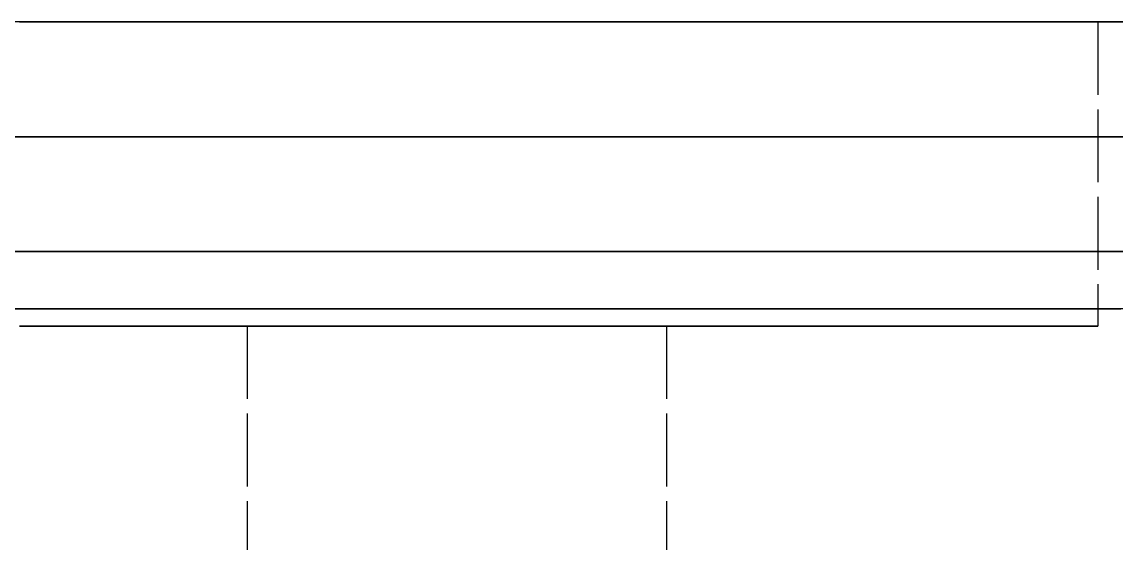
# Model space of a CAD drawing. Header units: millimetres. Extents: x -30 to 130, y -9 to 146.
# Drawn here: x 80.42 to 99.48, y 47.72 to 56.8 of the extents above; entities that cross this region are included whole.
import ezdxf

# ---------------------------------------------------------------- set-up
doc = ezdxf.new("R2010")
doc.units = ezdxf.units.MM
doc.linetypes.add('DASHED', pattern=[1.524, 1.27, -0.254])
doc.layers.add('HIDDEN', color=8, linetype='DASHED')
doc.layers.add('VISIBLE', color=7, linetype='CONTINUOUS')

msp = doc.modelspace()

# ---------------------------------------------------------------- linework, layer by layer
at = {"layer": 'HIDDEN'}
for points in [[(99.80952, 56.8), (99.04762, 56.8), (98.28571, 56.8), (97.52381, 56.8), (96.7619, 56.8), (96, 56.8), (95.2381, 56.8), (94.47619, 56.8), (93.71429, 56.8), (92.95238, 56.8), (92.19048, 56.8), (91.42857, 56.8), (90.66667, 56.8), (89.90476, 56.8), (89.14286, 56.8), (88.38095, 56.8), (87.61905, 56.8), (86.85714, 56.8), (86.09524, 56.8), (85.33333, 56.8), (84.57143, 56.8), (83.80952, 56.8), (83.04762, 56.8), (82.28571, 56.8), (81.52381, 56.8), (80.7619, 56.8), (80, 56.8)], [(99.16, 56.8), (98.80571, 56.8), (98.45143, 56.8), (98.09714, 56.8), (97.74286, 56.8), (97.38857, 56.8), (97.03429, 56.8), (96.68, 56.8), (96.32571, 56.8), (95.97143, 56.8), (95.61714, 56.8), (95.26286, 56.8), (94.90857, 56.8), (94.55429, 56.8), (94.2, 56.8), (93.84571, 56.8), (93.49143, 56.8), (93.13714, 56.8), (92.78286, 56.8), (92.42857, 56.8), (92.07429, 56.8), (91.72, 56.8), (91.36571, 56.8), (91.01143, 56.8), (90.65714, 56.8), (90.30286, 56.8), (89.94857, 56.8), (89.59429, 56.8), (89.24, 56.8), (88.88571, 56.8), (88.53143, 56.8), (88.17714, 56.8), (87.82286, 56.8), (87.46857, 56.8), (87.11429, 56.8), (86.76, 56.8), (86.40571, 56.8), (86.05143, 56.8), (85.69714, 56.8), (85.34286, 56.8), (84.98857, 56.8), (84.63429, 56.8), (84.28, 56.8), (83.92571, 56.8), (83.57143, 56.8), (83.21714, 56.8), (82.86286, 56.8), (82.50857, 56.8), (82.15429, 56.8), (81.8, 56.8), (81.44571, 56.8), (81.09143, 56.8), (80.73714, 56.8), (80.38286, 56.8)], [(80.38286, 56.8), (80.56, 56.8), (80.73714, 56.8), (80.91429, 56.8), (81.09143, 56.8), (81.26857, 56.8), (81.44571, 56.8), (81.62286, 56.8), (81.8, 56.8), (81.97714, 56.8), (82.15429, 56.8), (82.33143, 56.8), (82.50857, 56.8), (82.68571, 56.8), (82.86286, 56.8), (83.04, 56.8), (83.21714, 56.8), (83.39429, 56.8), (83.57143, 56.8), (83.74857, 56.8), (83.92571, 56.8), (84.10286, 56.8), (84.28, 56.8), (84.45714, 56.8), (84.63429, 56.8), (84.81143, 56.8), (84.98857, 56.8), (85.16571, 56.8), (85.34286, 56.8), (85.52, 56.8), (85.69714, 56.8), (85.87429, 56.8), (86.05143, 56.8), (86.22857, 56.8), (86.40571, 56.8), (86.58286, 56.8), (86.76, 56.8), (86.93714, 56.8), (87.11429, 56.8), (87.29143, 56.8), (87.46857, 56.8), (87.64571, 56.8), (87.82286, 56.8), (88, 56.8)], [(88, 56.8), (88.17714, 56.8), (88.35429, 56.8), (88.53143, 56.8), (88.70857, 56.8), (88.88571, 56.8), (89.06286, 56.8), (89.24, 56.8), (89.41714, 56.8), (89.59429, 56.8), (89.77143, 56.8), (89.94857, 56.8), (90.12571, 56.8), (90.30286, 56.8), (90.48, 56.8), (90.65714, 56.8), (90.83429, 56.8), (91.01143, 56.8), (91.18857, 56.8), (91.36571, 56.8), (91.54286, 56.8), (91.72, 56.8), (91.89714, 56.8), (92.07429, 56.8), (92.25143, 56.8), (92.42857, 56.8), (92.60571, 56.8), (92.78286, 56.8), (92.96, 56.8), (93.13714, 56.8), (93.31429, 56.8), (93.49143, 56.8), (93.66857, 56.8), (93.84571, 56.8), (94.02286, 56.8), (94.2, 56.8), (94.37714, 56.8), (94.55429, 56.8), (94.73143, 56.8), (94.90857, 56.8), (95.08571, 56.8), (95.26286, 56.8), (95.44, 56.8), (95.61714, 56.8), (95.79429, 56.8), (95.97143, 56.8), (96.14857, 56.8), (96.32571, 56.8), (96.50286, 56.8), (96.68, 56.8), (96.85714, 56.8), (97.03429, 56.8), (97.21143, 56.8), (97.38857, 56.8), (97.56571, 56.8), (97.74286, 56.8), (97.92, 56.8), (98.09714, 56.8), (98.27429, 56.8), (98.45143, 56.8), (98.62857, 56.8), (98.80571, 56.8), (98.98286, 56.8), (99.16, 56.8)], [(99.16, 56.8), (99.16, 51.5)], [(100.05556, 54.8), (99.36667, 54.8), (98.67778, 54.8), (97.98889, 54.8), (97.3, 54.8), (96.61111, 54.8), (95.92222, 54.8), (95.23333, 54.8), (94.54444, 54.8), (93.85556, 54.8), (93.16667, 54.8), (92.47778, 54.8), (91.78889, 54.8), (91.1, 54.8), (90.41111, 54.8), (89.72222, 54.8), (89.03333, 54.8), (88.34444, 54.8), (87.65556, 54.8), (86.96667, 54.8), (86.27778, 54.8), (85.58889, 54.8), (84.9, 54.8), (84.21111, 54.8), (83.52222, 54.8), (82.83333, 54.8), (82.14444, 54.8), (81.45556, 54.8), (80.76667, 54.8), (80.07778, 54.8)], [(100.05556, 54.8), (99.36667, 54.8), (98.67778, 54.8), (97.98889, 54.8), (97.3, 54.8), (96.61111, 54.8), (95.92222, 54.8), (95.23333, 54.8), (94.54444, 54.8), (93.85556, 54.8), (93.16667, 54.8), (92.47778, 54.8), (91.78889, 54.8), (91.1, 54.8), (90.41111, 54.8), (89.72222, 54.8), (89.03333, 54.8), (88.34444, 54.8), (87.65556, 54.8), (86.96667, 54.8), (86.27778, 54.8), (85.58889, 54.8), (84.9, 54.8), (84.21111, 54.8), (83.52222, 54.8), (82.83333, 54.8), (82.14444, 54.8), (81.45556, 54.8), (80.76667, 54.8), (80.07778, 54.8)], [(99.56984, 54.8), (98.94444, 54.8), (98.31905, 54.8), (97.69365, 54.8), (97.06825, 54.8), (96.44286, 54.8), (95.81746, 54.8), (95.19206, 54.8), (94.56667, 54.8), (93.94127, 54.8), (93.31587, 54.8), (92.69048, 54.8), (92.06508, 54.8), (91.43968, 54.8), (90.81429, 54.8), (90.18889, 54.8), (89.56349, 54.8), (88.9381, 54.8), (88.3127, 54.8), (87.6873, 54.8), (87.0619, 54.8), (86.43651, 54.8), (85.81111, 54.8), (85.18571, 54.8), (84.56032, 54.8), (83.93492, 54.8), (83.30952, 54.8), (82.68413, 54.8), (82.05873, 54.8), (81.43333, 54.8), (80.80794, 54.8), (80.18254, 54.8)], [(80.18254, 54.8), (80.49524, 54.8), (80.80794, 54.8), (81.12063, 54.8), (81.43333, 54.8), (81.74603, 54.8), (82.05873, 54.8), (82.37143, 54.8), (82.68413, 54.8), (82.99683, 54.8), (83.30952, 54.8), (83.62222, 54.8), (83.93492, 54.8), (84.24762, 54.8), (84.56032, 54.8), (84.87302, 54.8), (85.18571, 54.8), (85.49841, 54.8), (85.81111, 54.8), (86.12381, 54.8), (86.43651, 54.8), (86.74921, 54.8), (87.0619, 54.8), (87.3746, 54.8), (87.6873, 54.8), (88, 54.8)], [(99.56984, 54.8), (98.94444, 54.8), (98.31905, 54.8), (97.69365, 54.8), (97.06825, 54.8), (96.44286, 54.8), (95.81746, 54.8), (95.19206, 54.8), (94.56667, 54.8), (93.94127, 54.8), (93.31587, 54.8), (92.69048, 54.8), (92.06508, 54.8), (91.43968, 54.8), (90.81429, 54.8), (90.18889, 54.8), (89.56349, 54.8), (88.9381, 54.8), (88.3127, 54.8), (87.6873, 54.8), (87.0619, 54.8), (86.43651, 54.8), (85.81111, 54.8), (85.18571, 54.8), (84.56032, 54.8), (83.93492, 54.8), (83.30952, 54.8), (82.68413, 54.8), (82.05873, 54.8), (81.43333, 54.8), (80.80794, 54.8), (80.18254, 54.8)], [(80.18254, 54.8), (80.49524, 54.8), (80.80794, 54.8), (81.12063, 54.8), (81.43333, 54.8), (81.74603, 54.8), (82.05873, 54.8), (82.37143, 54.8), (82.68413, 54.8), (82.99683, 54.8), (83.30952, 54.8), (83.62222, 54.8), (83.93492, 54.8), (84.24762, 54.8), (84.56032, 54.8), (84.87302, 54.8), (85.18571, 54.8), (85.49841, 54.8), (85.81111, 54.8), (86.12381, 54.8), (86.43651, 54.8), (86.74921, 54.8), (87.0619, 54.8), (87.3746, 54.8), (87.6873, 54.8), (88, 54.8)], [(80.42222, 54.8), (80.76667, 54.8), (81.11111, 54.8), (81.45556, 54.8), (81.8, 54.8), (82.14444, 54.8), (82.48889, 54.8), (82.83333, 54.8), (83.17778, 54.8), (83.52222, 54.8), (83.86667, 54.8), (84.21111, 54.8), (84.55556, 54.8), (84.9, 54.8), (85.24444, 54.8), (85.58889, 54.8), (85.93333, 54.8), (86.27778, 54.8), (86.62222, 54.8), (86.96667, 54.8), (87.31111, 54.8), (87.65556, 54.8), (88, 54.8)], [(80.42222, 54.8), (80.76667, 54.8), (81.11111, 54.8), (81.45556, 54.8), (81.8, 54.8), (82.14444, 54.8), (82.48889, 54.8), (82.83333, 54.8), (83.17778, 54.8), (83.52222, 54.8), (83.86667, 54.8), (84.21111, 54.8), (84.55556, 54.8), (84.9, 54.8), (85.24444, 54.8), (85.58889, 54.8), (85.93333, 54.8), (86.27778, 54.8), (86.62222, 54.8), (86.96667, 54.8), (87.31111, 54.8), (87.65556, 54.8), (88, 54.8)], [(88, 54.8), (88.34444, 54.8), (88.68889, 54.8), (89.03333, 54.8), (89.37778, 54.8), (89.72222, 54.8), (90.06667, 54.8), (90.41111, 54.8), (90.75556, 54.8), (91.1, 54.8), (91.44444, 54.8), (91.78889, 54.8), (92.13333, 54.8), (92.47778, 54.8), (92.82222, 54.8), (93.16667, 54.8), (93.51111, 54.8), (93.85556, 54.8), (94.2, 54.8), (94.54444, 54.8), (94.88889, 54.8), (95.23333, 54.8), (95.57778, 54.8), (95.92222, 54.8), (96.26667, 54.8), (96.61111, 54.8), (96.95556, 54.8), (97.3, 54.8), (97.64444, 54.8), (97.98889, 54.8), (98.33333, 54.8), (98.67778, 54.8), (99.02222, 54.8), (99.36667, 54.8), (99.71111, 54.8)], [(88, 54.8), (88.3127, 54.8), (88.6254, 54.8), (88.9381, 54.8), (89.25079, 54.8), (89.56349, 54.8), (89.87619, 54.8), (90.18889, 54.8), (90.50159, 54.8), (90.81429, 54.8), (91.12698, 54.8), (91.43968, 54.8), (91.75238, 54.8), (92.06508, 54.8), (92.37778, 54.8), (92.69048, 54.8), (93.00317, 54.8), (93.31587, 54.8), (93.62857, 54.8), (93.94127, 54.8), (94.25397, 54.8), (94.56667, 54.8), (94.87937, 54.8), (95.19206, 54.8), (95.50476, 54.8), (95.81746, 54.8), (96.13016, 54.8), (96.44286, 54.8), (96.75556, 54.8), (97.06825, 54.8), (97.38095, 54.8), (97.69365, 54.8), (98.00635, 54.8), (98.31905, 54.8), (98.63175, 54.8), (98.94444, 54.8), (99.25714, 54.8), (99.56984, 54.8)], [(88, 54.8), (88.34444, 54.8), (88.68889, 54.8), (89.03333, 54.8), (89.37778, 54.8), (89.72222, 54.8), (90.06667, 54.8), (90.41111, 54.8), (90.75556, 54.8), (91.1, 54.8), (91.44444, 54.8), (91.78889, 54.8), (92.13333, 54.8), (92.47778, 54.8), (92.82222, 54.8), (93.16667, 54.8), (93.51111, 54.8), (93.85556, 54.8), (94.2, 54.8), (94.54444, 54.8), (94.88889, 54.8), (95.23333, 54.8), (95.57778, 54.8), (95.92222, 54.8), (96.26667, 54.8), (96.61111, 54.8), (96.95556, 54.8), (97.3, 54.8), (97.64444, 54.8), (97.98889, 54.8), (98.33333, 54.8), (98.67778, 54.8), (99.02222, 54.8), (99.36667, 54.8), (99.71111, 54.8)], [(88, 54.8), (88.3127, 54.8), (88.6254, 54.8), (88.9381, 54.8), (89.25079, 54.8), (89.56349, 54.8), (89.87619, 54.8), (90.18889, 54.8), (90.50159, 54.8), (90.81429, 54.8), (91.12698, 54.8), (91.43968, 54.8), (91.75238, 54.8), (92.06508, 54.8), (92.37778, 54.8), (92.69048, 54.8), (93.00317, 54.8), (93.31587, 54.8), (93.62857, 54.8), (93.94127, 54.8), (94.25397, 54.8), (94.56667, 54.8), (94.87937, 54.8), (95.19206, 54.8), (95.50476, 54.8), (95.81746, 54.8), (96.13016, 54.8), (96.44286, 54.8), (96.75556, 54.8), (97.06825, 54.8), (97.38095, 54.8), (97.69365, 54.8), (98.00635, 54.8), (98.31905, 54.8), (98.63175, 54.8), (98.94444, 54.8), (99.25714, 54.8), (99.56984, 54.8)], [(99.80952, 52.8), (99.04762, 52.8), (98.28571, 52.8), (97.52381, 52.8), (96.7619, 52.8), (96, 52.8), (95.2381, 52.8), (94.47619, 52.8), (93.71429, 52.8), (92.95238, 52.8), (92.19048, 52.8), (91.42857, 52.8), (90.66667, 52.8), (89.90476, 52.8), (89.14286, 52.8), (88.38095, 52.8), (87.61905, 52.8), (86.85714, 52.8), (86.09524, 52.8), (85.33333, 52.8), (84.57143, 52.8), (83.80952, 52.8), (83.04762, 52.8), (82.28571, 52.8), (81.52381, 52.8), (80.7619, 52.8), (80, 52.8)], [(100.05556, 52.8), (99.36667, 52.8), (98.67778, 52.8), (97.98889, 52.8), (97.3, 52.8), (96.61111, 52.8), (95.92222, 52.8), (95.23333, 52.8), (94.54444, 52.8), (93.85556, 52.8), (93.16667, 52.8), (92.47778, 52.8), (91.78889, 52.8), (91.1, 52.8), (90.41111, 52.8), (89.72222, 52.8), (89.03333, 52.8), (88.34444, 52.8), (87.65556, 52.8), (86.96667, 52.8), (86.27778, 52.8), (85.58889, 52.8), (84.9, 52.8), (84.21111, 52.8), (83.52222, 52.8), (82.83333, 52.8), (82.14444, 52.8), (81.45556, 52.8), (80.76667, 52.8), (80.07778, 52.8)], [(100.05556, 52.8), (99.36667, 52.8), (98.67778, 52.8), (97.98889, 52.8), (97.3, 52.8), (96.61111, 52.8), (95.92222, 52.8), (95.23333, 52.8), (94.54444, 52.8), (93.85556, 52.8), (93.16667, 52.8), (92.47778, 52.8), (91.78889, 52.8), (91.1, 52.8), (90.41111, 52.8), (89.72222, 52.8), (89.03333, 52.8), (88.34444, 52.8), (87.65556, 52.8), (86.96667, 52.8), (86.27778, 52.8), (85.58889, 52.8), (84.9, 52.8), (84.21111, 52.8), (83.52222, 52.8), (82.83333, 52.8), (82.14444, 52.8), (81.45556, 52.8), (80.76667, 52.8), (80.07778, 52.8)], [(99.66667, 52.8), (99.19048, 52.8), (98.71429, 52.8), (98.2381, 52.8), (97.7619, 52.8), (97.28571, 52.8), (96.80952, 52.8), (96.33333, 52.8), (95.85714, 52.8), (95.38095, 52.8), (94.90476, 52.8), (94.42857, 52.8), (93.95238, 52.8), (93.47619, 52.8), (93, 52.8), (92.52381, 52.8), (92.04762, 52.8), (91.57143, 52.8), (91.09524, 52.8), (90.61905, 52.8), (90.14286, 52.8), (89.66667, 52.8), (89.19048, 52.8), (88.71429, 52.8), (88.2381, 52.8), (87.7619, 52.8), (87.28571, 52.8), (86.80952, 52.8), (86.33333, 52.8), (85.85714, 52.8), (85.38095, 52.8), (84.90476, 52.8), (84.42857, 52.8), (83.95238, 52.8), (83.47619, 52.8), (83, 52.8), (82.52381, 52.8), (82.04762, 52.8), (81.57143, 52.8), (81.09524, 52.8), (80.61905, 52.8), (80.14286, 52.8)], [(99.56984, 52.8), (98.94444, 52.8), (98.31905, 52.8), (97.69365, 52.8), (97.06825, 52.8), (96.44286, 52.8), (95.81746, 52.8), (95.19206, 52.8), (94.56667, 52.8), (93.94127, 52.8), (93.31587, 52.8), (92.69048, 52.8), (92.06508, 52.8), (91.43968, 52.8), (90.81429, 52.8), (90.18889, 52.8), (89.56349, 52.8), (88.9381, 52.8), (88.3127, 52.8), (87.6873, 52.8), (87.0619, 52.8), (86.43651, 52.8), (85.81111, 52.8), (85.18571, 52.8), (84.56032, 52.8), (83.93492, 52.8), (83.30952, 52.8), (82.68413, 52.8), (82.05873, 52.8), (81.43333, 52.8), (80.80794, 52.8), (80.18254, 52.8)], [(80.18254, 52.8), (80.49524, 52.8), (80.80794, 52.8), (81.12063, 52.8), (81.43333, 52.8), (81.74603, 52.8), (82.05873, 52.8), (82.37143, 52.8), (82.68413, 52.8), (82.99683, 52.8), (83.30952, 52.8), (83.62222, 52.8), (83.93492, 52.8), (84.24762, 52.8), (84.56032, 52.8), (84.87302, 52.8), (85.18571, 52.8), (85.49841, 52.8), (85.81111, 52.8), (86.12381, 52.8), (86.43651, 52.8), (86.74921, 52.8), (87.0619, 52.8), (87.3746, 52.8), (87.6873, 52.8), (88, 52.8)], [(99.56984, 52.8), (98.94444, 52.8), (98.31905, 52.8), (97.69365, 52.8), (97.06825, 52.8), (96.44286, 52.8), (95.81746, 52.8), (95.19206, 52.8), (94.56667, 52.8), (93.94127, 52.8), (93.31587, 52.8), (92.69048, 52.8), (92.06508, 52.8), (91.43968, 52.8), (90.81429, 52.8), (90.18889, 52.8), (89.56349, 52.8), (88.9381, 52.8), (88.3127, 52.8), (87.6873, 52.8), (87.0619, 52.8), (86.43651, 52.8), (85.81111, 52.8), (85.18571, 52.8), (84.56032, 52.8), (83.93492, 52.8), (83.30952, 52.8), (82.68413, 52.8), (82.05873, 52.8), (81.43333, 52.8), (80.80794, 52.8), (80.18254, 52.8)], [(80.18254, 52.8), (80.49524, 52.8), (80.80794, 52.8), (81.12063, 52.8), (81.43333, 52.8), (81.74603, 52.8), (82.05873, 52.8), (82.37143, 52.8), (82.68413, 52.8), (82.99683, 52.8), (83.30952, 52.8), (83.62222, 52.8), (83.93492, 52.8), (84.24762, 52.8), (84.56032, 52.8), (84.87302, 52.8), (85.18571, 52.8), (85.49841, 52.8), (85.81111, 52.8), (86.12381, 52.8), (86.43651, 52.8), (86.74921, 52.8), (87.0619, 52.8), (87.3746, 52.8), (87.6873, 52.8), (88, 52.8)], [(80.38095, 52.8), (80.61905, 52.8), (80.85714, 52.8), (81.09524, 52.8), (81.33333, 52.8), (81.57143, 52.8), (81.80952, 52.8), (82.04762, 52.8), (82.28571, 52.8), (82.52381, 52.8), (82.7619, 52.8), (83, 52.8), (83.2381, 52.8), (83.47619, 52.8), (83.71429, 52.8), (83.95238, 52.8), (84.19048, 52.8), (84.42857, 52.8), (84.66667, 52.8), (84.90476, 52.8), (85.14286, 52.8), (85.38095, 52.8), (85.61905, 52.8), (85.85714, 52.8), (86.09524, 52.8), (86.33333, 52.8), (86.57143, 52.8), (86.80952, 52.8), (87.04762, 52.8), (87.28571, 52.8), (87.52381, 52.8), (87.7619, 52.8), (88, 52.8)], [(80.42222, 52.8), (80.76667, 52.8), (81.11111, 52.8), (81.45556, 52.8), (81.8, 52.8), (82.14444, 52.8), (82.48889, 52.8), (82.83333, 52.8), (83.17778, 52.8), (83.52222, 52.8), (83.86667, 52.8), (84.21111, 52.8), (84.55556, 52.8), (84.9, 52.8), (85.24444, 52.8), (85.58889, 52.8), (85.93333, 52.8), (86.27778, 52.8), (86.62222, 52.8), (86.96667, 52.8), (87.31111, 52.8), (87.65556, 52.8), (88, 52.8)], [(80.42222, 52.8), (80.76667, 52.8), (81.11111, 52.8), (81.45556, 52.8), (81.8, 52.8), (82.14444, 52.8), (82.48889, 52.8), (82.83333, 52.8), (83.17778, 52.8), (83.52222, 52.8), (83.86667, 52.8), (84.21111, 52.8), (84.55556, 52.8), (84.9, 52.8), (85.24444, 52.8), (85.58889, 52.8), (85.93333, 52.8), (86.27778, 52.8), (86.62222, 52.8), (86.96667, 52.8), (87.31111, 52.8), (87.65556, 52.8), (88, 52.8)], [(88, 52.8), (88.34444, 52.8), (88.68889, 52.8), (89.03333, 52.8), (89.37778, 52.8), (89.72222, 52.8), (90.06667, 52.8), (90.41111, 52.8), (90.75556, 52.8), (91.1, 52.8), (91.44444, 52.8), (91.78889, 52.8), (92.13333, 52.8), (92.47778, 52.8), (92.82222, 52.8), (93.16667, 52.8), (93.51111, 52.8), (93.85556, 52.8), (94.2, 52.8), (94.54444, 52.8), (94.88889, 52.8), (95.23333, 52.8), (95.57778, 52.8), (95.92222, 52.8), (96.26667, 52.8), (96.61111, 52.8), (96.95556, 52.8), (97.3, 52.8), (97.64444, 52.8), (97.98889, 52.8), (98.33333, 52.8), (98.67778, 52.8), (99.02222, 52.8), (99.36667, 52.8), (99.71111, 52.8)], [(88, 52.8), (88.2381, 52.8), (88.47619, 52.8), (88.71429, 52.8), (88.95238, 52.8), (89.19048, 52.8), (89.42857, 52.8), (89.66667, 52.8), (89.90476, 52.8), (90.14286, 52.8), (90.38095, 52.8), (90.61905, 52.8), (90.85714, 52.8), (91.09524, 52.8), (91.33333, 52.8), (91.57143, 52.8), (91.80952, 52.8), (92.04762, 52.8), (92.28571, 52.8), (92.52381, 52.8), (92.7619, 52.8), (93, 52.8), (93.2381, 52.8), (93.47619, 52.8), (93.71429, 52.8), (93.95238, 52.8), (94.19048, 52.8), (94.42857, 52.8), (94.66667, 52.8), (94.90476, 52.8), (95.14286, 52.8), (95.38095, 52.8), (95.61905, 52.8), (95.85714, 52.8), (96.09524, 52.8), (96.33333, 52.8), (96.57143, 52.8), (96.80952, 52.8), (97.04762, 52.8), (97.28571, 52.8), (97.52381, 52.8), (97.7619, 52.8), (98, 52.8), (98.2381, 52.8), (98.47619, 52.8), (98.71429, 52.8), (98.95238, 52.8), (99.19048, 52.8), (99.42857, 52.8), (99.66667, 52.8)], [(88, 52.8), (88.3127, 52.8), (88.6254, 52.8), (88.9381, 52.8), (89.25079, 52.8), (89.56349, 52.8), (89.87619, 52.8), (90.18889, 52.8), (90.50159, 52.8), (90.81429, 52.8), (91.12698, 52.8), (91.43968, 52.8), (91.75238, 52.8), (92.06508, 52.8), (92.37778, 52.8), (92.69048, 52.8), (93.00317, 52.8), (93.31587, 52.8), (93.62857, 52.8), (93.94127, 52.8), (94.25397, 52.8), (94.56667, 52.8), (94.87937, 52.8), (95.19206, 52.8), (95.50476, 52.8), (95.81746, 52.8), (96.13016, 52.8), (96.44286, 52.8), (96.75556, 52.8), (97.06825, 52.8), (97.38095, 52.8), (97.69365, 52.8), (98.00635, 52.8), (98.31905, 52.8), (98.63175, 52.8), (98.94444, 52.8), (99.25714, 52.8), (99.56984, 52.8)], [(88, 52.8), (88.3127, 52.8), (88.6254, 52.8), (88.9381, 52.8), (89.25079, 52.8), (89.56349, 52.8), (89.87619, 52.8), (90.18889, 52.8), (90.50159, 52.8), (90.81429, 52.8), (91.12698, 52.8), (91.43968, 52.8), (91.75238, 52.8), (92.06508, 52.8), (92.37778, 52.8), (92.69048, 52.8), (93.00317, 52.8), (93.31587, 52.8), (93.62857, 52.8), (93.94127, 52.8), (94.25397, 52.8), (94.56667, 52.8), (94.87937, 52.8), (95.19206, 52.8), (95.50476, 52.8), (95.81746, 52.8), (96.13016, 52.8), (96.44286, 52.8), (96.75556, 52.8), (97.06825, 52.8), (97.38095, 52.8), (97.69365, 52.8), (98.00635, 52.8), (98.31905, 52.8), (98.63175, 52.8), (98.94444, 52.8), (99.25714, 52.8), (99.56984, 52.8)], [(88, 52.8), (88.34444, 52.8), (88.68889, 52.8), (89.03333, 52.8), (89.37778, 52.8), (89.72222, 52.8), (90.06667, 52.8), (90.41111, 52.8), (90.75556, 52.8), (91.1, 52.8), (91.44444, 52.8), (91.78889, 52.8), (92.13333, 52.8), (92.47778, 52.8), (92.82222, 52.8), (93.16667, 52.8), (93.51111, 52.8), (93.85556, 52.8), (94.2, 52.8), (94.54444, 52.8), (94.88889, 52.8), (95.23333, 52.8), (95.57778, 52.8), (95.92222, 52.8), (96.26667, 52.8), (96.61111, 52.8), (96.95556, 52.8), (97.3, 52.8), (97.64444, 52.8), (97.98889, 52.8), (98.33333, 52.8), (98.67778, 52.8), (99.02222, 52.8), (99.36667, 52.8), (99.71111, 52.8)], [(99.77778, 51.8), (99.33333, 51.8), (98.88889, 51.8), (98.44444, 51.8), (98, 51.8), (97.55556, 51.8), (97.11111, 51.8), (96.66667, 51.8), (96.22222, 51.8), (95.77778, 51.8), (95.33333, 51.8), (94.88889, 51.8), (94.44444, 51.8), (94, 51.8), (93.55556, 51.8), (93.11111, 51.8), (92.66667, 51.8), (92.22222, 51.8), (91.77778, 51.8), (91.33333, 51.8), (90.88889, 51.8), (90.44444, 51.8), (90, 51.8), (89.55556, 51.8), (89.11111, 51.8), (88.66667, 51.8), (88.22222, 51.8), (87.77778, 51.8), (87.33333, 51.8), (86.88889, 51.8), (86.44444, 51.8), (86, 51.8), (85.55556, 51.8), (85.11111, 51.8), (84.66667, 51.8), (84.22222, 51.8), (83.77778, 51.8), (83.33333, 51.8), (82.88889, 51.8), (82.44444, 51.8), (82, 51.8), (81.55556, 51.8), (81.11111, 51.8), (80.66667, 51.8), (80.22222, 51.8)], [(99.16, 51.5), (98.80571, 51.5), (98.45143, 51.5), (98.09714, 51.5), (97.74286, 51.5), (97.38857, 51.5), (97.03429, 51.5), (96.68, 51.5), (96.32571, 51.5), (95.97143, 51.5), (95.61714, 51.5), (95.26286, 51.5), (94.90857, 51.5), (94.55429, 51.5), (94.2, 51.5), (93.84571, 51.5), (93.49143, 51.5), (93.13714, 51.5), (92.78286, 51.5), (92.42857, 51.5), (92.07429, 51.5), (91.72, 51.5), (91.36571, 51.5), (91.01143, 51.5), (90.65714, 51.5), (90.30286, 51.5), (89.94857, 51.5), (89.59429, 51.5), (89.24, 51.5), (88.88571, 51.5), (88.53143, 51.5), (88.17714, 51.5), (87.82286, 51.5), (87.46857, 51.5), (87.11429, 51.5), (86.76, 51.5), (86.40571, 51.5), (86.05143, 51.5), (85.69714, 51.5), (85.34286, 51.5), (84.98857, 51.5), (84.63429, 51.5), (84.28, 51.5), (83.92571, 51.5), (83.57143, 51.5), (83.21714, 51.5), (82.86286, 51.5), (82.50857, 51.5), (82.15429, 51.5), (81.8, 51.5), (81.44571, 51.5), (81.09143, 51.5), (80.73714, 51.5), (80.38286, 51.5)], [(80.38286, 51.5), (80.56, 51.5), (80.73714, 51.5), (80.91429, 51.5), (81.09143, 51.5), (81.26857, 51.5), (81.44571, 51.5), (81.62286, 51.5), (81.8, 51.5), (81.97714, 51.5), (82.15429, 51.5), (82.33143, 51.5), (82.50857, 51.5), (82.68571, 51.5), (82.86286, 51.5), (83.04, 51.5), (83.21714, 51.5), (83.39429, 51.5), (83.57143, 51.5), (83.74857, 51.5), (83.92571, 51.5), (84.10286, 51.5), (84.28, 51.5), (84.45714, 51.5), (84.63429, 51.5), (84.81143, 51.5), (84.98857, 51.5), (85.16571, 51.5), (85.34286, 51.5), (85.52, 51.5), (85.69714, 51.5), (85.87429, 51.5), (86.05143, 51.5), (86.22857, 51.5), (86.40571, 51.5), (86.58286, 51.5), (86.76, 51.5), (86.93714, 51.5), (87.11429, 51.5), (87.29143, 51.5), (87.46857, 51.5), (87.64571, 51.5), (87.82286, 51.5), (88, 51.5)], [(91.65, 51.5), (91.53413, 51.5), (91.41825, 51.5), (91.30238, 51.5), (91.18651, 51.5), (91.07063, 51.5), (90.95476, 51.5), (90.83889, 51.5), (90.72302, 51.5), (90.60714, 51.5), (90.49127, 51.5), (90.3754, 51.5), (90.25952, 51.5), (90.14365, 51.5), (90.02778, 51.5), (89.9119, 51.5), (89.79603, 51.5), (89.68016, 51.5), (89.56429, 51.5), (89.44841, 51.5), (89.33254, 51.5), (89.21667, 51.5), (89.10079, 51.5), (88.98492, 51.5), (88.86905, 51.5), (88.75317, 51.5), (88.6373, 51.5), (88.52143, 51.5), (88.40556, 51.5), (88.28968, 51.5), (88.17381, 51.5), (88.05794, 51.5), (87.94206, 51.5), (87.82619, 51.5), (87.71032, 51.5), (87.59444, 51.5), (87.47857, 51.5), (87.3627, 51.5), (87.24683, 51.5), (87.13095, 51.5), (87.01508, 51.5), (86.89921, 51.5), (86.78333, 51.5), (86.66746, 51.5), (86.55159, 51.5), (86.43571, 51.5), (86.31984, 51.5), (86.20397, 51.5), (86.0881, 51.5), (85.97222, 51.5), (85.85635, 51.5), (85.74048, 51.5), (85.6246, 51.5), (85.50873, 51.5), (85.39286, 51.5), (85.27698, 51.5), (85.16111, 51.5), (85.04524, 51.5), (84.92937, 51.5), (84.81349, 51.5), (84.69762, 51.5), (84.58175, 51.5), (84.46587, 51.5), (84.35, 51.5)], [(84.35, 51.5), (84.40794, 51.5), (84.46587, 51.5), (84.52381, 51.5), (84.58175, 51.5), (84.63968, 51.5), (84.69762, 51.5), (84.75556, 51.5), (84.81349, 51.5), (84.87143, 51.5), (84.92937, 51.5), (84.9873, 51.5), (85.04524, 51.5), (85.10317, 51.5), (85.16111, 51.5), (85.21905, 51.5), (85.27698, 51.5), (85.33492, 51.5), (85.39286, 51.5), (85.45079, 51.5), (85.50873, 51.5), (85.56667, 51.5), (85.6246, 51.5), (85.68254, 51.5), (85.74048, 51.5), (85.79841, 51.5), (85.85635, 51.5), (85.91429, 51.5), (85.97222, 51.5), (86.03016, 51.5), (86.0881, 51.5), (86.14603, 51.5), (86.20397, 51.5), (86.2619, 51.5), (86.31984, 51.5), (86.37778, 51.5), (86.43571, 51.5), (86.49365, 51.5), (86.55159, 51.5), (86.60952, 51.5), (86.66746, 51.5), (86.7254, 51.5), (86.78333, 51.5), (86.84127, 51.5), (86.89921, 51.5), (86.95714, 51.5), (87.01508, 51.5), (87.07302, 51.5), (87.13095, 51.5), (87.18889, 51.5), (87.24683, 51.5), (87.30476, 51.5), (87.3627, 51.5), (87.42063, 51.5), (87.47857, 51.5), (87.53651, 51.5), (87.59444, 51.5), (87.65238, 51.5), (87.71032, 51.5), (87.76825, 51.5), (87.82619, 51.5), (87.88413, 51.5), (87.94206, 51.5), (88, 51.5)], [(84.35, 51.5), (84.35, 46.3)], [(88, 51.5), (88.05794, 51.5), (88.11587, 51.5), (88.17381, 51.5), (88.23175, 51.5), (88.28968, 51.5), (88.34762, 51.5), (88.40556, 51.5), (88.46349, 51.5), (88.52143, 51.5), (88.57937, 51.5), (88.6373, 51.5), (88.69524, 51.5), (88.75317, 51.5), (88.81111, 51.5), (88.86905, 51.5), (88.92698, 51.5), (88.98492, 51.5), (89.04286, 51.5), (89.10079, 51.5), (89.15873, 51.5), (89.21667, 51.5), (89.2746, 51.5), (89.33254, 51.5), (89.39048, 51.5), (89.44841, 51.5), (89.50635, 51.5), (89.56429, 51.5), (89.62222, 51.5), (89.68016, 51.5), (89.7381, 51.5), (89.79603, 51.5), (89.85397, 51.5), (89.9119, 51.5), (89.96984, 51.5), (90.02778, 51.5), (90.08571, 51.5), (90.14365, 51.5), (90.20159, 51.5), (90.25952, 51.5), (90.31746, 51.5), (90.3754, 51.5), (90.43333, 51.5), (90.49127, 51.5), (90.54921, 51.5), (90.60714, 51.5), (90.66508, 51.5), (90.72302, 51.5), (90.78095, 51.5), (90.83889, 51.5), (90.89683, 51.5), (90.95476, 51.5), (91.0127, 51.5), (91.07063, 51.5), (91.12857, 51.5), (91.18651, 51.5), (91.24444, 51.5), (91.30238, 51.5), (91.36032, 51.5), (91.41825, 51.5), (91.47619, 51.5), (91.53413, 51.5), (91.59206, 51.5), (91.65, 51.5)], [(88, 51.5), (88.17714, 51.5), (88.35429, 51.5), (88.53143, 51.5), (88.70857, 51.5), (88.88571, 51.5), (89.06286, 51.5), (89.24, 51.5), (89.41714, 51.5), (89.59429, 51.5), (89.77143, 51.5), (89.94857, 51.5), (90.12571, 51.5), (90.30286, 51.5), (90.48, 51.5), (90.65714, 51.5), (90.83429, 51.5), (91.01143, 51.5), (91.18857, 51.5), (91.36571, 51.5), (91.54286, 51.5), (91.72, 51.5), (91.89714, 51.5), (92.07429, 51.5), (92.25143, 51.5), (92.42857, 51.5), (92.60571, 51.5), (92.78286, 51.5), (92.96, 51.5), (93.13714, 51.5), (93.31429, 51.5), (93.49143, 51.5), (93.66857, 51.5), (93.84571, 51.5), (94.02286, 51.5), (94.2, 51.5), (94.37714, 51.5), (94.55429, 51.5), (94.73143, 51.5), (94.90857, 51.5), (95.08571, 51.5), (95.26286, 51.5), (95.44, 51.5), (95.61714, 51.5), (95.79429, 51.5), (95.97143, 51.5), (96.14857, 51.5), (96.32571, 51.5), (96.50286, 51.5), (96.68, 51.5), (96.85714, 51.5), (97.03429, 51.5), (97.21143, 51.5), (97.38857, 51.5), (97.56571, 51.5), (97.74286, 51.5), (97.92, 51.5), (98.09714, 51.5), (98.27429, 51.5), (98.45143, 51.5), (98.62857, 51.5), (98.80571, 51.5), (98.98286, 51.5), (99.16, 51.5)], [(91.65, 51.5), (91.65, 46.3)]]:
    msp.add_lwpolyline(points, dxfattribs=at)
at = {"layer": 'VISIBLE'}
for points in [[(80.38095, 56.8), (80.7619, 56.8), (81.14286, 56.8), (81.52381, 56.8), (81.90476, 56.8), (82.28571, 56.8), (82.66667, 56.8), (83.04762, 56.8), (83.42857, 56.8), (83.80952, 56.8), (84.19048, 56.8), (84.57143, 56.8), (84.95238, 56.8), (85.33333, 56.8), (85.71429, 56.8), (86.09524, 56.8), (86.47619, 56.8), (86.85714, 56.8), (87.2381, 56.8), (87.61905, 56.8), (88, 56.8)], [(88, 56.8), (88.38095, 56.8), (88.7619, 56.8), (89.14286, 56.8), (89.52381, 56.8), (89.90476, 56.8), (90.28571, 56.8), (90.66667, 56.8), (91.04762, 56.8), (91.42857, 56.8), (91.80952, 56.8), (92.19048, 56.8), (92.57143, 56.8), (92.95238, 56.8), (93.33333, 56.8), (93.71429, 56.8), (94.09524, 56.8), (94.47619, 56.8), (94.85714, 56.8), (95.2381, 56.8), (95.61905, 56.8), (96, 56.8), (96.38095, 56.8), (96.7619, 56.8), (97.14286, 56.8), (97.52381, 56.8), (97.90476, 56.8), (98.28571, 56.8), (98.66667, 56.8), (99.04762, 56.8), (99.42857, 56.8), (99.80952, 56.8)], [(80.38095, 52.8), (80.7619, 52.8), (81.14286, 52.8), (81.52381, 52.8), (81.90476, 52.8), (82.28571, 52.8), (82.66667, 52.8), (83.04762, 52.8), (83.42857, 52.8), (83.80952, 52.8), (84.19048, 52.8), (84.57143, 52.8), (84.95238, 52.8), (85.33333, 52.8), (85.71429, 52.8), (86.09524, 52.8), (86.47619, 52.8), (86.85714, 52.8), (87.2381, 52.8), (87.61905, 52.8), (88, 52.8)], [(88, 52.8), (88.38095, 52.8), (88.7619, 52.8), (89.14286, 52.8), (89.52381, 52.8), (89.90476, 52.8), (90.28571, 52.8), (90.66667, 52.8), (91.04762, 52.8), (91.42857, 52.8), (91.80952, 52.8), (92.19048, 52.8), (92.57143, 52.8), (92.95238, 52.8), (93.33333, 52.8), (93.71429, 52.8), (94.09524, 52.8), (94.47619, 52.8), (94.85714, 52.8), (95.2381, 52.8), (95.61905, 52.8), (96, 52.8), (96.38095, 52.8), (96.7619, 52.8), (97.14286, 52.8), (97.52381, 52.8), (97.90476, 52.8), (98.28571, 52.8), (98.66667, 52.8), (99.04762, 52.8), (99.42857, 52.8), (99.80952, 52.8)], [(80.22222, 51.8), (80.44444, 51.8), (80.66667, 51.8), (80.88889, 51.8), (81.11111, 51.8), (81.33333, 51.8), (81.55556, 51.8), (81.77778, 51.8), (82, 51.8), (82.22222, 51.8), (82.44444, 51.8), (82.66667, 51.8), (82.88889, 51.8), (83.11111, 51.8), (83.33333, 51.8), (83.55556, 51.8), (83.77778, 51.8), (84, 51.8), (84.22222, 51.8), (84.44444, 51.8), (84.66667, 51.8), (84.88889, 51.8), (85.11111, 51.8), (85.33333, 51.8), (85.55556, 51.8), (85.77778, 51.8), (86, 51.8), (86.22222, 51.8), (86.44444, 51.8), (86.66667, 51.8), (86.88889, 51.8), (87.11111, 51.8), (87.33333, 51.8), (87.55556, 51.8), (87.77778, 51.8), (88, 51.8)], [(88, 51.8), (88.22222, 51.8), (88.44444, 51.8), (88.66667, 51.8), (88.88889, 51.8), (89.11111, 51.8), (89.33333, 51.8), (89.55556, 51.8), (89.77778, 51.8), (90, 51.8), (90.22222, 51.8), (90.44444, 51.8), (90.66667, 51.8), (90.88889, 51.8), (91.11111, 51.8), (91.33333, 51.8), (91.55556, 51.8), (91.77778, 51.8), (92, 51.8), (92.22222, 51.8), (92.44444, 51.8), (92.66667, 51.8), (92.88889, 51.8), (93.11111, 51.8), (93.33333, 51.8), (93.55556, 51.8), (93.77778, 51.8), (94, 51.8), (94.22222, 51.8), (94.44444, 51.8), (94.66667, 51.8), (94.88889, 51.8), (95.11111, 51.8), (95.33333, 51.8), (95.55556, 51.8), (95.77778, 51.8), (96, 51.8), (96.22222, 51.8), (96.44444, 51.8), (96.66667, 51.8), (96.88889, 51.8), (97.11111, 51.8), (97.33333, 51.8), (97.55556, 51.8), (97.77778, 51.8), (98, 51.8), (98.22222, 51.8), (98.44444, 51.8), (98.66667, 51.8), (98.88889, 51.8), (99.11111, 51.8), (99.33333, 51.8), (99.55556, 51.8)]]:
    msp.add_lwpolyline(points, dxfattribs=at)

doc.saveas('drawing.dxf')
